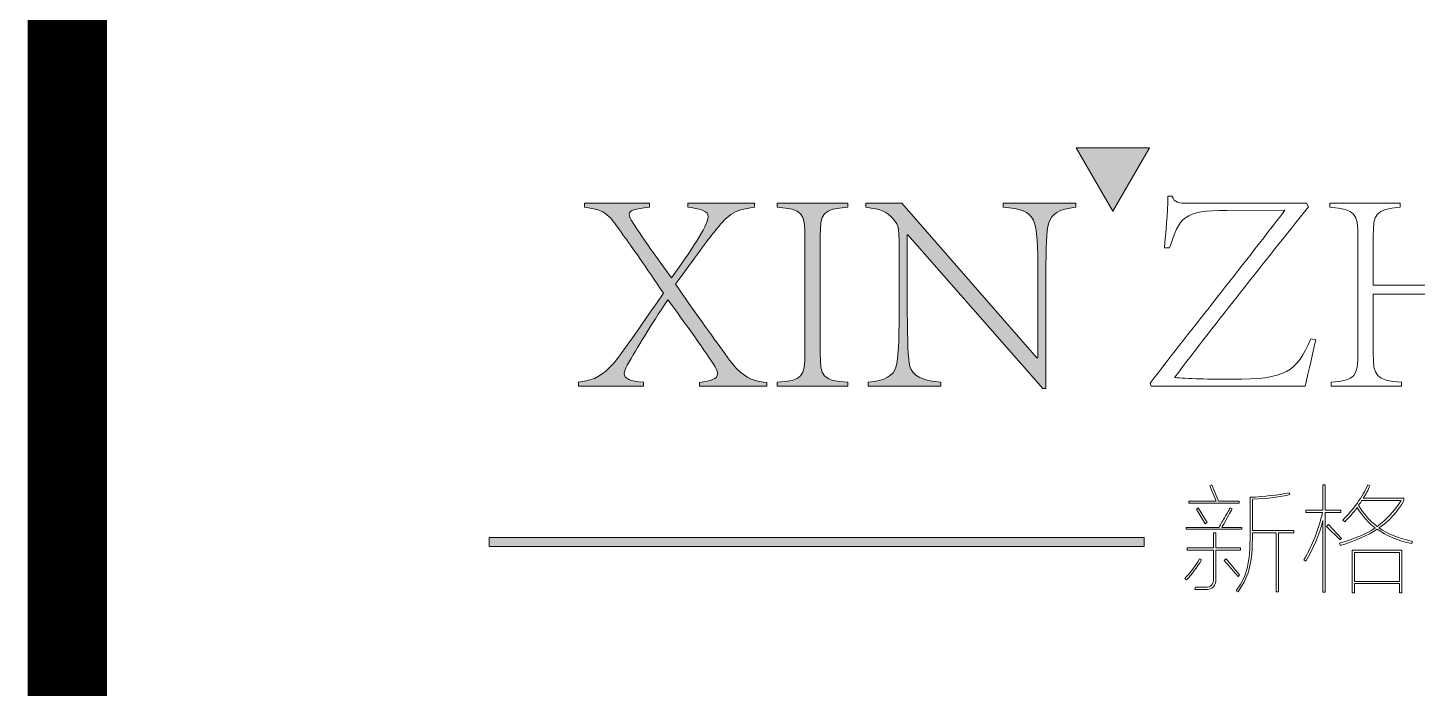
# Model space of a CAD drawing. Header units: inches. Extents: x -3272461 to -2504170, y 403793 to 1071042.
# Drawn here: x -2948588 to -2946067, y 690879 to 692077 of the extents above; entities that cross this region are included whole.
import ezdxf

# ---------------------------------------------------------------- set-up
doc = ezdxf.new("R2010")
doc.units = ezdxf.units.IN
doc.header["$LTSCALE"] = 1000
doc.header["$MEASUREMENT"] = 0
doc.layers.get('0').update_dxf_attribs({"lineweight": 18})
doc.layers.add('0-TK', color=4, linetype='Continuous', lineweight=18)
doc.layers.add('图层 1', color=7, linetype='Continuous', lineweight=18)

msp = doc.modelspace()

# ---------------------------------------------------------------- hatches: boundary and pattern name
for points in [[(-2946552.6, 691859.7), (-2946618.9, 691744.6), (-2946685.4, 691859.7)], [(-2947751, 691152.3), (-2946562.4, 691152.3), (-2946562.4, 691136.3), (-2947751, 691136.3)]]:
    msp.add_hatch(color=256).paths.add_polyline_path(points, flags=0)
h = msp.add_hatch(color=256)
edge = h.paths.add_edge_path(flags=0)
edge.add_spline(control_points=[(-2947063.2, 691426.7), (-2947063.2, 691426.7), (-2947063.2, 691434.1), (-2947063.2, 691434.1)], knot_values=[0, 0, 0, 0, 7.441406, 7.441406, 7.441406, 7.441406], weights=[1, 1, 1, 1], degree=3, periodic=0)
edge.add_spline(control_points=[(-2947063.2, 691434.1), (-2947031.9, 691436.2), (-2947017, 691446.9), (-2947012.7, 691461.7)], knot_values=[0, 0, 0, 0, 61.348864, 61.348864, 61.348864, 61.348864], weights=[1, 1, 1, 1], degree=3, periodic=0)
edge.add_spline(control_points=[(-2947012.7, 691461.7), (-2947008.5, 691477.7), (-2947006.9, 691506.9), (-2947006.9, 691560.5)], knot_values=[0, 0, 0, 0, 99.116821, 99.116821, 99.116821, 99.116821], weights=[1, 1, 1, 1], degree=3, periodic=0)
edge.add_spline(control_points=[(-2947006.9, 691560.5), (-2947006.9, 691560.5), (-2947006.9, 691675.7), (-2947006.9, 691675.7)], knot_values=[0, 0, 0, 0, 115.212606, 115.212606, 115.212606, 115.212606], weights=[1, 1, 1, 1], degree=3, periodic=0)
edge.add_spline(control_points=[(-2947006.9, 691675.7), (-2947006.9, 691722.9), (-2947009.6, 691720.3), (-2947019.1, 691732)], knot_values=[0, 0, 0, 0, 59.527943, 59.527943, 59.527943, 59.527943], weights=[1, 1, 1, 1], degree=3, periodic=0)
edge.add_spline(control_points=[(-2947019.1, 691732), (-2947028.1, 691742.6), (-2947039.3, 691748.4), (-2947067.4, 691751.6)], knot_values=[0, 0, 0, 0, 53.556612, 53.556612, 53.556612, 53.556612], weights=[1, 1, 1, 1], degree=3, periodic=0)
edge.add_spline(control_points=[(-2947067.4, 691751.6), (-2947067.4, 691751.6), (-2947067.4, 691759), (-2947067.4, 691759)], knot_values=[0, 0, 0, 0, 7.441406, 7.441406, 7.441406, 7.441406], weights=[1, 1, 1, 1], degree=3, periodic=0)
edge.add_spline(control_points=[(-2947067.4, 691759), (-2947067.4, 691759), (-2947002.1, 691759), (-2947002.1, 691759)], knot_values=[0, 0, 0, 0, 65.293172, 65.293172, 65.293172, 65.293172], weights=[1, 1, 1, 1], degree=3, periodic=0)
edge.add_spline(control_points=[(-2947002.1, 691759), (-2947002.1, 691759), (-2946756.9, 691478.7), (-2946756.9, 691478.7)], knot_values=[0, 0, 0, 0, 372.463837, 372.463837, 372.463837, 372.463837], weights=[1, 1, 1, 1], degree=3, periodic=0)
edge.add_spline(control_points=[(-2946756.9, 691478.7), (-2946756.9, 691478.7), (-2946755.3, 691478.7), (-2946755.3, 691478.7)], knot_values=[0, 0, 0, 0, 1.601969, 1.601969, 1.601969, 1.601969], weights=[1, 1, 1, 1], degree=3, periodic=0)
edge.add_spline(control_points=[(-2946755.3, 691478.7), (-2946755.3, 691478.7), (-2946755.3, 691630), (-2946755.3, 691630)], knot_values=[0, 0, 0, 0, 151.308594, 151.308594, 151.308594, 151.308594], weights=[1, 1, 1, 1], degree=3, periodic=0)
edge.add_spline(control_points=[(-2946755.3, 691630), (-2946755.3, 691733.5), (-2946755.8, 691747.4), (-2946817.9, 691751.6)], knot_values=[0, 0, 0, 0, 161.678425, 161.678425, 161.678425, 161.678425], weights=[1, 1, 1, 1], degree=3, periodic=0)
edge.add_spline(control_points=[(-2946817.9, 691751.6), (-2946817.9, 691751.6), (-2946817.9, 691759), (-2946817.9, 691759)], knot_values=[0, 0, 0, 0, 7.441406, 7.441406, 7.441406, 7.441406], weights=[1, 1, 1, 1], degree=3, periodic=0)
edge.add_spline(control_points=[(-2946817.9, 691759), (-2946817.9, 691759), (-2946686.3, 691759), (-2946686.3, 691759)], knot_values=[0, 0, 0, 0, 131.645711, 131.645711, 131.645711, 131.645711], weights=[1, 1, 1, 1], degree=3, periodic=0)
edge.add_spline(control_points=[(-2946686.3, 691759), (-2946686.3, 691759), (-2946686.3, 691751.6), (-2946686.3, 691751.6)], knot_values=[0, 0, 0, 0, 7.441406, 7.441406, 7.441406, 7.441406], weights=[1, 1, 1, 1], degree=3, periodic=0)
edge.add_spline(control_points=[(-2946686.3, 691751.6), (-2946717, 691748.9), (-2946730.3, 691738.9), (-2946735.1, 691723.5)], knot_values=[0, 0, 0, 0, 60.154633, 60.154633, 60.154633, 60.154633], weights=[1, 1, 1, 1], degree=3, periodic=0)
edge.add_spline(control_points=[(-2946735.1, 691723.5), (-2946739.9, 691707), (-2946740.4, 691679.9), (-2946740.4, 691630)], knot_values=[0, 0, 0, 0, 93.804687, 93.804687, 93.804687, 93.804687], weights=[1, 1, 1, 1], degree=3, periodic=0)
edge.add_spline(control_points=[(-2946740.4, 691630), (-2946740.4, 691630), (-2946740.4, 691423), (-2946740.4, 691423)], knot_values=[0, 0, 0, 0, 207.067464, 207.067464, 207.067464, 207.067464], weights=[1, 1, 1, 1], degree=3, periodic=0)
edge.add_spline(control_points=[(-2946740.4, 691423), (-2946740.4, 691423), (-2946746.3, 691423), (-2946746.3, 691423)], knot_values=[0, 0, 0, 0, 5.839437, 5.839437, 5.839437, 5.839437], weights=[1, 1, 1, 1], degree=3, periodic=0)
edge.add_spline(control_points=[(-2946746.3, 691423), (-2946746.3, 691423), (-2946991, 691701.7), (-2946991, 691701.7)], knot_values=[0, 0, 0, 0, 370.937923, 370.937923, 370.937923, 370.937923], weights=[1, 1, 1, 1], degree=3, periodic=0)
edge.add_spline(control_points=[(-2946991, 691701.7), (-2946991, 691701.7), (-2946992.1, 691701.7), (-2946992.1, 691701.7)], knot_values=[0, 0, 0, 0, 1.059367, 1.059367, 1.059367, 1.059367], weights=[1, 1, 1, 1], degree=3, periodic=0)
edge.add_spline(control_points=[(-2946992.1, 691701.7), (-2946992.1, 691701.7), (-2946992.1, 691560.5), (-2946992.1, 691560.5)], knot_values=[0, 0, 0, 0, 141.231689, 141.231689, 141.231689, 141.231689], weights=[1, 1, 1, 1], degree=3, periodic=0)
edge.add_spline(control_points=[(-2946992.1, 691560.5), (-2946991.5, 691506.9), (-2946991, 691477.7), (-2946987.3, 691462.8)], knot_values=[0, 0, 0, 0, 97.919192, 97.919192, 97.919192, 97.919192], weights=[1, 1, 1, 1], degree=3, periodic=0)
edge.add_spline(control_points=[(-2946987.3, 691462.8), (-2946982.5, 691446.3), (-2946966.6, 691436.8), (-2946931, 691434.1)], knot_values=[0, 0, 0, 0, 67.378468, 67.378468, 67.378468, 67.378468], weights=[1, 1, 1, 1], degree=3, periodic=0)
edge.add_spline(control_points=[(-2946931, 691434.1), (-2946931, 691434.1), (-2946931, 691426.7), (-2946931, 691426.7)], knot_values=[0, 0, 0, 0, 7.441406, 7.441406, 7.441406, 7.441406], weights=[1, 1, 1, 1], degree=3, periodic=0)
edge.add_spline(control_points=[(-2946931, 691426.7), (-2946931, 691426.7), (-2947063.2, 691426.7), (-2947063.2, 691426.7)], knot_values=[0, 0, 0, 0, 132.188314, 132.188314, 132.188314, 132.188314], weights=[1, 1, 1, 1], degree=3, periodic=0)
edge = h.paths.add_edge_path(flags=0)
edge.add_spline(control_points=[(-2947228.3, 691426.7), (-2947228.3, 691426.7), (-2947228.3, 691434.1), (-2947228.3, 691434.1)], knot_values=[0, 0, 0, 0, 7.441406, 7.441406, 7.441406, 7.441406], weights=[1, 1, 1, 1], degree=3, periodic=0)
edge.add_spline(control_points=[(-2947228.3, 691434.1), (-2947182.1, 691436.2), (-2947177.8, 691445.3), (-2947177.8, 691487.2)], knot_values=[0, 0, 0, 0, 88.239798, 88.239798, 88.239798, 88.239798], weights=[1, 1, 1, 1], degree=3, periodic=0)
edge.add_spline(control_points=[(-2947177.8, 691487.2), (-2947177.8, 691487.2), (-2947177.8, 691698.5), (-2947177.8, 691698.5)], knot_values=[0, 0, 0, 0, 211.279093, 211.279093, 211.279093, 211.279093], weights=[1, 1, 1, 1], degree=3, periodic=0)
edge.add_spline(control_points=[(-2947177.8, 691698.5), (-2947177.8, 691739.9), (-2947182.1, 691748.9), (-2947228.3, 691751.6)], knot_values=[0, 0, 0, 0, 87.923984, 87.923984, 87.923984, 87.923984], weights=[1, 1, 1, 1], degree=3, periodic=0)
edge.add_spline(control_points=[(-2947228.3, 691751.6), (-2947228.3, 691751.6), (-2947228.3, 691759), (-2947228.3, 691759)], knot_values=[0, 0, 0, 0, 7.441406, 7.441406, 7.441406, 7.441406], weights=[1, 1, 1, 1], degree=3, periodic=0)
edge.add_spline(control_points=[(-2947228.3, 691759), (-2947228.3, 691759), (-2947099.8, 691759), (-2947099.8, 691759)], knot_values=[0, 0, 0, 0, 128.467611, 128.467611, 128.467611, 128.467611], weights=[1, 1, 1, 1], degree=3, periodic=0)
edge.add_spline(control_points=[(-2947099.8, 691759), (-2947099.8, 691759), (-2947099.8, 691751.6), (-2947099.8, 691751.6)], knot_values=[0, 0, 0, 0, 7.441406, 7.441406, 7.441406, 7.441406], weights=[1, 1, 1, 1], degree=3, periodic=0)
edge.add_spline(control_points=[(-2947099.8, 691751.6), (-2947145.5, 691748.9), (-2947150.2, 691739.9), (-2947150.2, 691698.5)], knot_values=[0, 0, 0, 0, 87.776928, 87.776928, 87.776928, 87.776928], weights=[1, 1, 1, 1], degree=3, periodic=0)
edge.add_spline(control_points=[(-2947150.2, 691698.5), (-2947150.2, 691698.5), (-2947150.2, 691487.2), (-2947150.2, 691487.2)], knot_values=[0, 0, 0, 0, 211.279093, 211.279093, 211.279093, 211.279093], weights=[1, 1, 1, 1], degree=3, periodic=0)
edge.add_spline(control_points=[(-2947150.2, 691487.2), (-2947150.2, 691445.3), (-2947145.5, 691436.2), (-2947099.8, 691434.1)], knot_values=[0, 0, 0, 0, 88.092225, 88.092225, 88.092225, 88.092225], weights=[1, 1, 1, 1], degree=3, periodic=0)
edge.add_spline(control_points=[(-2947099.8, 691434.1), (-2947099.8, 691434.1), (-2947099.8, 691426.7), (-2947099.8, 691426.7)], knot_values=[0, 0, 0, 0, 7.441406, 7.441406, 7.441406, 7.441406], weights=[1, 1, 1, 1], degree=3, periodic=0)
edge.add_spline(control_points=[(-2947099.8, 691426.7), (-2947099.8, 691426.7), (-2947228.3, 691426.7), (-2947228.3, 691426.7)], knot_values=[0, 0, 0, 0, 128.467611, 128.467611, 128.467611, 128.467611], weights=[1, 1, 1, 1], degree=3, periodic=0)
edge = h.paths.add_edge_path(flags=0)
edge.add_spline(control_points=[(-2947578.1, 691751.6), (-2947578.1, 691751.6), (-2947578.1, 691759), (-2947578.1, 691759)], knot_values=[0, 0, 0, 0, 7.441406, 7.441406, 7.441406, 7.441406], weights=[1, 1, 1, 1], degree=3, periodic=0)
edge.add_spline(control_points=[(-2947578.1, 691759), (-2947578.1, 691759), (-2947460.2, 691759), (-2947460.2, 691759)], knot_values=[0, 0, 0, 0, 117.873942, 117.873942, 117.873942, 117.873942], weights=[1, 1, 1, 1], degree=3, periodic=0)
edge.add_spline(control_points=[(-2947460.2, 691759), (-2947460.2, 691759), (-2947460.2, 691751.6), (-2947460.2, 691751.6)], knot_values=[0, 0, 0, 0, 7.441406, 7.441406, 7.441406, 7.441406], weights=[1, 1, 1, 1], degree=3, periodic=0)
edge.add_spline(control_points=[(-2947460.2, 691751.6), (-2947486.8, 691748.9), (-2947496.8, 691746.3), (-2947496.8, 691738.9), (-2947496.8, 691735.1), (-2947494.2, 691729.8), (-2947489.4, 691722.9)], knot_values=[0, 0, 0, 0, 29.533034, 29.533034, 29.533034, 59.066067, 59.066067, 59.066067, 59.066067], weights=[1, 1, 1, 1, 1, 1, 1], degree=3, periodic=0)
edge.add_spline(control_points=[(-2947489.4, 691722.9), (-2947470.8, 691692.7), (-2947445.9, 691659.2), (-2947419.9, 691623.7)], knot_values=[0, 0, 0, 0, 121.232205, 121.232205, 121.232205, 121.232205], weights=[1, 1, 1, 1], degree=3, periodic=0)
edge.add_spline(control_points=[(-2947419.9, 691623.7), (-2947388.5, 691667.7), (-2947353.5, 691718.1), (-2947353.5, 691734.1), (-2947353.5, 691744.2), (-2947364.1, 691748.4), (-2947390.1, 691751.6)], knot_values=[0, 0, 0, 0, 86.780348, 86.780348, 86.780348, 173.560696, 173.560696, 173.560696, 173.560696], weights=[1, 1, 1, 1, 1, 1, 1], degree=3, periodic=0)
edge.add_spline(control_points=[(-2947390.1, 691751.6), (-2947390.1, 691751.6), (-2947390.1, 691759), (-2947390.1, 691759)], knot_values=[0, 0, 0, 0, 7.441406, 7.441406, 7.441406, 7.441406], weights=[1, 1, 1, 1], degree=3, periodic=0)
edge.add_spline(control_points=[(-2947390.1, 691759), (-2947390.1, 691759), (-2947269.1, 691759), (-2947269.1, 691759)], knot_values=[0, 0, 0, 0, 121.026204, 121.026204, 121.026204, 121.026204], weights=[1, 1, 1, 1], degree=3, periodic=0)
edge.add_spline(control_points=[(-2947269.1, 691759), (-2947269.1, 691759), (-2947269.1, 691751.6), (-2947269.1, 691751.6)], knot_values=[0, 0, 0, 0, 7.441406, 7.441406, 7.441406, 7.441406], weights=[1, 1, 1, 1], degree=3, periodic=0)
edge.add_spline(control_points=[(-2947269.1, 691751.6), (-2947310, 691746.8), (-2947318.4, 691736.2), (-2947342.9, 691706.5)], knot_values=[0, 0, 0, 0, 89.969743, 89.969743, 89.969743, 89.969743], weights=[1, 1, 1, 1], degree=3, periodic=0)
edge.add_spline(control_points=[(-2947342.9, 691706.5), (-2947350.3, 691696.9), (-2947367.8, 691674.1), (-2947413, 691612)], knot_values=[0, 0, 0, 0, 117.621334, 117.621334, 117.621334, 117.621334], weights=[1, 1, 1, 1], degree=3, periodic=0)
edge.add_spline(control_points=[(-2947413, 691612), (-2947380.6, 691565.8), (-2947346.1, 691517.5), (-2947323.2, 691486.2)], knot_values=[0, 0, 0, 0, 154.55378, 154.55378, 154.55378, 154.55378], weights=[1, 1, 1, 1], degree=3, periodic=0)
edge.add_spline(control_points=[(-2947323.2, 691486.2), (-2947299.3, 691452.2), (-2947284.5, 691437.3), (-2947246.8, 691433.6)], knot_values=[0, 0, 0, 0, 96.776453, 96.776453, 96.776453, 96.776453], weights=[1, 1, 1, 1], degree=3, periodic=0)
edge.add_spline(control_points=[(-2947246.8, 691433.6), (-2947246.8, 691433.6), (-2947246.8, 691426.7), (-2947246.8, 691426.7)], knot_values=[0, 0, 0, 0, 6.924642, 6.924642, 6.924642, 6.924642], weights=[1, 1, 1, 1], degree=3, periodic=0)
edge.add_spline(control_points=[(-2947246.8, 691426.7), (-2947246.8, 691426.7), (-2947369.4, 691426.7), (-2947369.4, 691426.7)], knot_values=[0, 0, 0, 0, 122.628174, 122.628174, 122.628174, 122.628174], weights=[1, 1, 1, 1], degree=3, periodic=0)
edge.add_spline(control_points=[(-2947369.4, 691426.7), (-2947369.4, 691426.7), (-2947369.4, 691433.6), (-2947369.4, 691433.6)], knot_values=[0, 0, 0, 0, 6.924642, 6.924642, 6.924642, 6.924642], weights=[1, 1, 1, 1], degree=3, periodic=0)
edge.add_spline(control_points=[(-2947369.4, 691433.6), (-2947348.2, 691436.2), (-2947336.5, 691440), (-2947336.5, 691449.5), (-2947336.5, 691453.2), (-2947338.1, 691457), (-2947340.7, 691462.3)], knot_values=[0, 0, 0, 0, 26.534513, 26.534513, 26.534513, 53.069027, 53.069027, 53.069027, 53.069027], weights=[1, 1, 1, 1, 1, 1, 1], degree=3, periodic=0)
edge.add_spline(control_points=[(-2947340.7, 691462.3), (-2947355.6, 691485.6), (-2947396, 691542.4), (-2947426.8, 691583.8)], knot_values=[0, 0, 0, 0, 148.941001, 148.941001, 148.941001, 148.941001], weights=[1, 1, 1, 1], degree=3, periodic=0)
edge.add_spline(control_points=[(-2947426.8, 691583.8), (-2947459.1, 691535.5), (-2947481.4, 691497.3), (-2947500.5, 691464.9)], knot_values=[0, 0, 0, 0, 139.967761, 139.967761, 139.967761, 139.967761], weights=[1, 1, 1, 1], degree=3, periodic=0)
edge.add_spline(control_points=[(-2947500.5, 691464.9), (-2947503.7, 691458.6), (-2947505.8, 691453.8), (-2947505.8, 691450), (-2947505.8, 691440.5), (-2947495.8, 691436.2), (-2947470.8, 691434.1)], knot_values=[0, 0, 0, 0, 28.89822, 28.89822, 28.89822, 57.796439, 57.796439, 57.796439, 57.796439], weights=[1, 1, 1, 1, 1, 1, 1], degree=3, periodic=0)
edge.add_spline(control_points=[(-2947470.8, 691434.1), (-2947470.8, 691434.1), (-2947470.8, 691426.7), (-2947470.8, 691426.7)], knot_values=[0, 0, 0, 0, 7.441406, 7.441406, 7.441406, 7.441406], weights=[1, 1, 1, 1], degree=3, periodic=0)
edge.add_spline(control_points=[(-2947470.8, 691426.7), (-2947470.8, 691426.7), (-2947588.7, 691426.7), (-2947588.7, 691426.7)], knot_values=[0, 0, 0, 0, 117.873942, 117.873942, 117.873942, 117.873942], weights=[1, 1, 1, 1], degree=3, periodic=0)
edge.add_spline(control_points=[(-2947588.7, 691426.7), (-2947588.7, 691426.7), (-2947588.7, 691434.1), (-2947588.7, 691434.1)], knot_values=[0, 0, 0, 0, 7.441406, 7.441406, 7.441406, 7.441406], weights=[1, 1, 1, 1], degree=3, periodic=0)
edge.add_spline(control_points=[(-2947588.7, 691434.1), (-2947557.3, 691437.8), (-2947543.5, 691448.5), (-2947527.6, 691466)], knot_values=[0, 0, 0, 0, 70.794263, 70.794263, 70.794263, 70.794263], weights=[1, 1, 1, 1], degree=3, periodic=0)
edge.add_spline(control_points=[(-2947527.6, 691466), (-2947522.3, 691470.2), (-2947498.9, 691502.1), (-2947434.7, 691596)], knot_values=[0, 0, 0, 0, 159.934181, 159.934181, 159.934181, 159.934181], weights=[1, 1, 1, 1], degree=3, periodic=0)
edge.add_spline(control_points=[(-2947434.7, 691596), (-2947465, 691640.6), (-2947494.2, 691683.6), (-2947506.9, 691699.6)], knot_values=[0, 0, 0, 0, 126.234775, 126.234775, 126.234775, 126.234775], weights=[1, 1, 1, 1], degree=3, periodic=0)
edge.add_spline(control_points=[(-2947506.9, 691699.6), (-2947533.5, 691737.8), (-2947537.2, 691746.8), (-2947578.1, 691751.6)], knot_values=[0, 0, 0, 0, 92.849059, 92.849059, 92.849059, 92.849059], weights=[1, 1, 1, 1], degree=3, periodic=0)

# ---------------------------------------------------------------- linework, layer by layer
for p, q in [((-2946618.9, 691744.6), (-2946685.4, 691859.7)), ((-2946685.4, 691859.7), (-2946552.6, 691859.7)), ((-2946552.6, 691859.7), (-2946618.9, 691744.6)), ((-2947578.1, 691759), (-2947578.1, 691751.6)), ((-2947460.2, 691759), (-2947460.2, 691751.6)), ((-2947390.1, 691759), (-2947390.1, 691751.6)), ((-2947269.1, 691759), (-2947269.1, 691751.6)), ((-2947228.3, 691759), (-2947228.3, 691751.6)), ((-2947099.8, 691759), (-2947099.8, 691751.6)), ((-2947067.4, 691759), (-2947067.4, 691751.6)), ((-2946817.9, 691759), (-2946817.9, 691751.6)), ((-2946686.3, 691759), (-2946686.3, 691751.6)), ((-2946225, 691759), (-2946225, 691751.6)), ((-2946097.6, 691759), (-2946097.6, 691751.6)), ((-2946992.1, 691701.7), (-2946992.1, 691560.5)), ((-2947177.8, 691698.5), (-2947177.8, 691487.2)), ((-2947150.2, 691698.5), (-2947150.2, 691487.2)), ((-2947006.9, 691675.7), (-2947006.9, 691560.5)), ((-2946174.1, 691698.5), (-2946174.1, 691487.2)), ((-2946146.5, 691698.5), (-2946146.5, 691610.4)), ((-2946755.3, 691630), (-2946755.3, 691478.7)), ((-2946740.4, 691630), (-2946740.4, 691423)), ((-2946146.5, 691593.9), (-2946146.5, 691487.2)), ((-2947588.7, 691434.1), (-2947588.7, 691426.7)), ((-2947470.8, 691434.1), (-2947470.8, 691426.7)), ((-2947369.4, 691433.6), (-2947369.4, 691426.7)), ((-2947246.8, 691433.6), (-2947246.8, 691426.7)), ((-2947228.3, 691434.1), (-2947228.3, 691426.7)), ((-2947099.8, 691434.1), (-2947099.8, 691426.7)), ((-2947063.2, 691434.1), (-2947063.2, 691426.7)), ((-2946931, 691434.1), (-2946931, 691426.7)), ((-2946222.9, 691434.1), (-2946222.9, 691426.7)), ((-2946095, 691434.1), (-2946095, 691426.7))]:
    msp.add_line(p, q)
at = {"lineweight": 9}
for p, q in [((-2946443, 691246.4), (-2946439.6, 691248)), ((-2946431.2, 691218.6), (-2946443, 691246.4)), ((-2946439.6, 691248), (-2946427, 691218.6)), ((-2946237.8, 691248), (-2946237.8, 691201.8)), ((-2946233.5, 691248), (-2946233.5, 691201.8)), ((-2946369.8, 691225.3), (-2946369.8, 691160.6)), ((-2946365.6, 691222), (-2946365.6, 691164.8)), ((-2946090.6, 691223.6), (-2946090.6, 691219.5)), ((-2946480.8, 691214.4), (-2946480.8, 691218.6)), ((-2946480.8, 691218.6), (-2946431.2, 691218.6)), ((-2946390, 691214.4), (-2946480.8, 691214.4)), ((-2946467.4, 691203.5), (-2946464, 691206)), ((-2946451.4, 691177.4), (-2946467.4, 691203.5)), ((-2946464, 691206), (-2946448.1, 691179.9)), ((-2946427, 691218.6), (-2946390, 691218.6)), ((-2946390, 691218.6), (-2946390, 691214.4)), ((-2946268.9, 691201.8), (-2946268.9, 691197.6)), ((-2946233.5, 691197.6), (-2946233.5, 691052.9)), ((-2946205, 691201.8), (-2946205, 691197.6)), ((-2946485.9, 691170.7), (-2946485.9, 691167.3)), ((-2946448.1, 691179.9), (-2946451.4, 691177.4)), ((-2946385, 691170.7), (-2946385, 691167.3)), ((-2946237.8, 691183.3), (-2946237.8, 691052.9)), ((-2946231, 691172.4), (-2946227.7, 691175.7)), ((-2946206.6, 691147.9), (-2946231, 691172.4)), ((-2946227.7, 691175.7), (-2946204.1, 691150.5)), ((-2946436.3, 691160.6), (-2946436.3, 691133.7)), ((-2946432.1, 691160.6), (-2946432.1, 691133.7)), ((-2946322.7, 691160.6), (-2946322.7, 691053.7)), ((-2946318.5, 691160.6), (-2946318.5, 691053.7)), ((-2946290.8, 691164.8), (-2946290.8, 691160.6)), ((-2946204.1, 691150.5), (-2946206.6, 691147.9)), ((-2946484.2, 691133.7), (-2946484.2, 691129.4)), ((-2946436.3, 691129.4), (-2946436.3, 691079)), ((-2946432.1, 691129.4), (-2946432.1, 691079)), ((-2946387.5, 691133.7), (-2946387.5, 691129.4)), ((-2946184.8, 691129.4), (-2946094.8, 691129.4)), ((-2946184.8, 691052.1), (-2946184.8, 691129.4)), ((-2946180.6, 691125.3), (-2946180.6, 691072.3)), ((-2946099, 691125.3), (-2946180.6, 691125.3)), ((-2946099, 691072.3), (-2946099, 691125.3)), ((-2946094.8, 691129.4), (-2946094.8, 691052.1)), ((-2946416.9, 691110.9), (-2946413.6, 691113.5)), ((-2946391.7, 691081.5), (-2946416.9, 691110.9)), ((-2946413.6, 691113.5), (-2946389.2, 691084.9)), ((-2946389.2, 691084.9), (-2946391.7, 691081.5)), ((-2946180.6, 691072.3), (-2946099, 691072.3)), ((-2946099, 691068.9), (-2946180.6, 691068.9)), ((-2946180.6, 691068.9), (-2946180.6, 691052.1)), ((-2946099, 691052.1), (-2946099, 691068.9)), ((-2946180.6, 691052.1), (-2946184.8, 691052.1)), ((-2946094.8, 691052.1), (-2946099, 691052.1))]:
    msp.add_line(p, q, dxfattribs=at)
at = {"lineweight": 0}
for p, q in [((-2947751, 691152.3), (-2946562.4, 691152.3)), ((-2946562.4, 691152.3), (-2946562.4, 691136.3)), ((-2946562.4, 691136.3), (-2947751, 691136.3))]:
    msp.add_line(p, q, dxfattribs=at)
for points in [[(-2947578.1, 691759), (-2947578.1, 691759), (-2947460.2, 691759), (-2947460.2, 691759)], [(-2947506.9, 691699.6), (-2947533.5, 691737.8), (-2947537.2, 691746.8), (-2947578.1, 691751.6)], [(-2947390.1, 691759), (-2947390.1, 691759), (-2947269.1, 691759), (-2947269.1, 691759)], [(-2947269.1, 691751.6), (-2947310, 691746.8), (-2947318.4, 691736.2), (-2947342.9, 691706.5)], [(-2947228.3, 691759), (-2947228.3, 691759), (-2947099.8, 691759), (-2947099.8, 691759)], [(-2947177.8, 691698.5), (-2947177.8, 691739.9), (-2947182.1, 691748.9), (-2947228.3, 691751.6)], [(-2947099.8, 691751.6), (-2947145.5, 691748.9), (-2947150.2, 691739.9), (-2947150.2, 691698.5)], [(-2947067.4, 691759), (-2947067.4, 691759), (-2947002.1, 691759), (-2947002.1, 691759)], [(-2947019.1, 691732), (-2947028.1, 691742.6), (-2947039.3, 691748.4), (-2947067.4, 691751.6)], [(-2947002.1, 691759), (-2947002.1, 691759), (-2946756.9, 691478.7), (-2946756.9, 691478.7)], [(-2946817.9, 691759), (-2946817.9, 691759), (-2946686.3, 691759), (-2946686.3, 691759)], [(-2946755.3, 691630), (-2946755.3, 691733.5), (-2946755.8, 691747.4), (-2946817.9, 691751.6)], [(-2946686.3, 691751.6), (-2946717, 691748.9), (-2946730.3, 691738.9), (-2946735.1, 691723.5)], [(-2946525.5, 691677.8), (-2946522.8, 691704.9), (-2946519.7, 691740.5), (-2946519.1, 691771.8)], [(-2946519.1, 691771.8), (-2946519.1, 691771.8), (-2946511.7, 691771.8), (-2946511.7, 691771.8)], [(-2946511.7, 691771.8), (-2946509, 691765.9), (-2946506.4, 691762.7), (-2946501.6, 691760.6)], [(-2946263.8, 691752.7), (-2946345, 691650.7), (-2946427.3, 691548.3), (-2946506.9, 691442.6)], [(-2946501.6, 691760.6), (-2946497.4, 691759), (-2946491.5, 691759), (-2946483.6, 691759)], [(-2946483.6, 691759), (-2946483.6, 691759), (-2946267.5, 691759), (-2946267.5, 691759)], [(-2946267.5, 691759), (-2946267.5, 691759), (-2946263.8, 691752.7), (-2946263.8, 691752.7)], [(-2946225, 691759), (-2946225, 691759), (-2946097.6, 691759), (-2946097.6, 691759)], [(-2946174.1, 691698.5), (-2946174.1, 691739.9), (-2946178.3, 691747.9), (-2946225, 691751.6)], [(-2946097.6, 691751.6), (-2946141.7, 691747.9), (-2946146.5, 691739.9), (-2946146.5, 691698.5)], [(-2947006.9, 691675.7), (-2947006.9, 691722.9), (-2947009.6, 691720.3), (-2947019.1, 691732)], [(-2946551.5, 691432.5), (-2946471.3, 691536.6), (-2946388.5, 691639.1), (-2946306.7, 691746.3)], [(-2946411.3, 691745.8), (-2946491, 691746.3), (-2946498.4, 691733), (-2946515.9, 691677.8)], [(-2946306.7, 691746.3), (-2946306.7, 691746.3), (-2946411.3, 691745.8), (-2946411.3, 691745.8)], [(-2947434.7, 691596), (-2947465, 691640.6), (-2947494.2, 691683.6), (-2947506.9, 691699.6)], [(-2947489.4, 691722.9), (-2947470.8, 691692.7), (-2947445.9, 691659.2), (-2947419.9, 691623.7)], [(-2947342.9, 691706.5), (-2947350.3, 691696.9), (-2947367.8, 691674.1), (-2947413, 691612)], [(-2946746.3, 691423), (-2946746.3, 691423), (-2946991, 691701.7), (-2946991, 691701.7)], [(-2946991, 691701.7), (-2946991, 691701.7), (-2946992.1, 691701.7), (-2946992.1, 691701.7)], [(-2946735.1, 691723.5), (-2946739.9, 691707), (-2946740.4, 691679.9), (-2946740.4, 691630)], [(-2946515.9, 691677.8), (-2946515.9, 691677.8), (-2946525.5, 691677.8), (-2946525.5, 691677.8)], [(-2947413, 691612), (-2947380.6, 691565.8), (-2947346.1, 691517.5), (-2947323.2, 691486.2)], [(-2946146.5, 691610.4), (-2946146.5, 691610.4), (-2945922.5, 691610.4), (-2945922.5, 691610.4)], [(-2947527.6, 691466), (-2947522.3, 691470.2), (-2947498.9, 691502.1), (-2947434.7, 691596)], [(-2947426.8, 691583.8), (-2947459.1, 691535.5), (-2947481.4, 691497.3), (-2947500.5, 691464.9)], [(-2947340.7, 691462.3), (-2947355.6, 691485.6), (-2947396, 691542.4), (-2947426.8, 691583.8)], [(-2945922.5, 691593.9), (-2945922.5, 691593.9), (-2946146.5, 691593.9), (-2946146.5, 691593.9)], [(-2947012.7, 691461.7), (-2947008.5, 691477.7), (-2947006.9, 691506.9), (-2947006.9, 691560.5)], [(-2946992.1, 691560.5), (-2946991.5, 691506.9), (-2946991, 691477.7), (-2946987.3, 691462.8)], [(-2946250.5, 691511.1), (-2946254.2, 691497.3), (-2946263.8, 691452.2), (-2946270.1, 691426.7)], [(-2946259.5, 691512.7), (-2946259.5, 691512.7), (-2946250.5, 691511.1), (-2946250.5, 691511.1)], [(-2947323.2, 691486.2), (-2947299.3, 691452.2), (-2947284.5, 691437.3), (-2947246.8, 691433.6)], [(-2947228.3, 691434.1), (-2947182.1, 691436.2), (-2947177.8, 691445.3), (-2947177.8, 691487.2)], [(-2947150.2, 691487.2), (-2947150.2, 691445.3), (-2947145.5, 691436.2), (-2947099.8, 691434.1)], [(-2946756.9, 691478.7), (-2946756.9, 691478.7), (-2946755.3, 691478.7), (-2946755.3, 691478.7)], [(-2946222.9, 691434.1), (-2946178.3, 691437.3), (-2946174.1, 691445.3), (-2946174.1, 691487.2)], [(-2946146.5, 691487.2), (-2946146.5, 691445.3), (-2946141.7, 691437.3), (-2946095, 691434.1)], [(-2947588.7, 691434.1), (-2947557.3, 691437.8), (-2947543.5, 691448.5), (-2947527.6, 691466)], [(-2947063.2, 691434.1), (-2947031.9, 691436.2), (-2947017, 691446.9), (-2947012.7, 691461.7)], [(-2946987.3, 691462.8), (-2946982.5, 691446.3), (-2946966.6, 691436.8), (-2946931, 691434.1)], [(-2947470.8, 691426.7), (-2947470.8, 691426.7), (-2947588.7, 691426.7), (-2947588.7, 691426.7)], [(-2947246.8, 691426.7), (-2947246.8, 691426.7), (-2947369.4, 691426.7), (-2947369.4, 691426.7)], [(-2947099.8, 691426.7), (-2947099.8, 691426.7), (-2947228.3, 691426.7), (-2947228.3, 691426.7)], [(-2946931, 691426.7), (-2946931, 691426.7), (-2947063.2, 691426.7), (-2947063.2, 691426.7)], [(-2946740.4, 691423), (-2946740.4, 691423), (-2946746.3, 691423), (-2946746.3, 691423)], [(-2946549.4, 691426.7), (-2946549.4, 691426.7), (-2946551.5, 691432.5), (-2946551.5, 691432.5)], [(-2946270.1, 691426.7), (-2946270.1, 691426.7), (-2946549.4, 691426.7), (-2946549.4, 691426.7)], [(-2946095, 691426.7), (-2946095, 691426.7), (-2946222.9, 691426.7), (-2946222.9, 691426.7)]]:
    msp.add_open_spline(points, degree=3)
for points, knots in [([(-2947460.2, 691751.6), (-2947486.8, 691748.9), (-2947496.8, 691746.3), (-2947496.8, 691738.9), (-2947496.8, 691735.1), (-2947494.2, 691729.8), (-2947489.4, 691722.9)], [0, 0, 0, 0, 29.024318, 29.024318, 29.024318, 58.048635, 58.048635, 58.048635, 58.048635]), ([(-2947419.9, 691623.7), (-2947388.5, 691667.7), (-2947353.5, 691718.1), (-2947353.5, 691734.1), (-2947353.5, 691744.2), (-2947364.1, 691748.4), (-2947390.1, 691751.6)], [0, 0, 0, 0, 86.071584, 86.071584, 86.071584, 172.143168, 172.143168, 172.143168, 172.143168]), ([(-2946506.9, 691442.6), (-2946487.8, 691440.5), (-2946440, 691439.4), (-2946402.3, 691439.4), (-2946304.1, 691439.4), (-2946286, 691452.7), (-2946259.5, 691512.7)], [0, 0, 0, 0, 138.981154, 138.981154, 138.981154, 277.962308, 277.962308, 277.962308, 277.962308]), ([(-2947500.5, 691464.9), (-2947503.7, 691458.6), (-2947505.8, 691453.8), (-2947505.8, 691450), (-2947505.8, 691440.5), (-2947495.8, 691436.2), (-2947470.8, 691434.1)], [0, 0, 0, 0, 28.371686, 28.371686, 28.371686, 56.743372, 56.743372, 56.743372, 56.743372]), ([(-2947369.4, 691433.6), (-2947348.2, 691436.2), (-2947336.5, 691440), (-2947336.5, 691449.5), (-2947336.5, 691453.2), (-2947338.1, 691457), (-2947340.7, 691462.3)], [0, 0, 0, 0, 26.031663, 26.031663, 26.031663, 52.063326, 52.063326, 52.063326, 52.063326])]:
    msp.add_open_spline(points, degree=3, knots=knots)
at = {"lineweight": 9}
for points in [[(-2946237.8, 691248), (-2946237.8, 691248), (-2946233.5, 691248), (-2946233.5, 691248)], [(-2946201.6, 691184.1), (-2946181.4, 691204.3), (-2946166.3, 691225.6), (-2946156.2, 691248)], [(-2946152.8, 691246.4), (-2946155.6, 691238.5), (-2946159.5, 691230.9), (-2946164.6, 691223.6)], [(-2946156.2, 691248), (-2946156.2, 691248), (-2946152.8, 691246.4), (-2946152.8, 691246.4)], [(-2946369.8, 691225.3), (-2946344, 691226.5), (-2946320.2, 691229.3), (-2946298.3, 691233.7)], [(-2946297.5, 691230.4), (-2946314.9, 691225.9), (-2946337.6, 691223.1), (-2946365.6, 691222)], [(-2946298.3, 691233.7), (-2946298.3, 691233.7), (-2946297.5, 691230.4), (-2946297.5, 691230.4)], [(-2946164.6, 691223.6), (-2946164.6, 691223.6), (-2946090.6, 691223.6), (-2946090.6, 691223.6)], [(-2946402.6, 691204.3), (-2946405.4, 691198.7), (-2946411.3, 691188), (-2946420.3, 691172.4)], [(-2946416.1, 691188.3), (-2946411.1, 691197.3), (-2946407.7, 691203.2), (-2946406, 691206)], [(-2946406, 691206), (-2946406, 691206), (-2946402.6, 691204.3), (-2946402.6, 691204.3)], [(-2946272.3, 691111.8), (-2946256.6, 691138.7), (-2946245.3, 691167.3), (-2946238.6, 691197.6)], [(-2946268.9, 691201.8), (-2946268.9, 691201.8), (-2946237.8, 691201.8), (-2946237.8, 691201.8)], [(-2946238.6, 691197.6), (-2946238.6, 691197.6), (-2946268.9, 691197.6), (-2946268.9, 691197.6)], [(-2946233.5, 691201.8), (-2946233.5, 691201.8), (-2946205, 691201.8), (-2946205, 691201.8)], [(-2946205, 691197.6), (-2946205, 691197.6), (-2946233.5, 691197.6), (-2946233.5, 691197.6)], [(-2946175.5, 691206.8), (-2946182.8, 691197.3), (-2946190.4, 691188.6), (-2946198.2, 691180.8)], [(-2946142.7, 691169.8), (-2946154.5, 691178.2), (-2946165.4, 691190.6), (-2946175.5, 691206.8)], [(-2946169.6, 691215.2), (-2946171.3, 691213.6), (-2946172.4, 691212.2), (-2946173, 691211)], [(-2946173, 691211), (-2946164, 691195.3), (-2946152.8, 691182.5), (-2946139.3, 691172.4)], [(-2946167.1, 691219.5), (-2946167.7, 691218.9), (-2946168.5, 691217.5), (-2946169.6, 691215.2)], [(-2946095.6, 691219.5), (-2946095.6, 691219.5), (-2946167.1, 691219.5), (-2946167.1, 691219.5)], [(-2946139.3, 691172.4), (-2946123.1, 691184.1), (-2946108.5, 691199.8), (-2946095.6, 691219.5)], [(-2946090.6, 691219.5), (-2946102.9, 691198.1), (-2946118, 691181.6), (-2946136, 691169.8)], [(-2946485.9, 691170.7), (-2946485.9, 691170.7), (-2946426.2, 691170.7), (-2946426.2, 691170.7)], [(-2946426.2, 691170.7), (-2946424.5, 691174), (-2946421.1, 691179.9), (-2946416.1, 691188.3)], [(-2946421.1, 691170.7), (-2946421.1, 691170.7), (-2946385, 691170.7), (-2946385, 691170.7)], [(-2946420.3, 691172.4), (-2946420.8, 691171.8), (-2946421.1, 691171.2), (-2946421.1, 691170.7)], [(-2946237.8, 691183.3), (-2946244.5, 691156.9), (-2946254.9, 691132.3), (-2946268.9, 691109.3)], [(-2946207.5, 691142.1), (-2946180, 691149.9), (-2946158.4, 691159.2), (-2946142.7, 691169.8)], [(-2946198.2, 691180.8), (-2946198.2, 691180.8), (-2946201.6, 691184.1), (-2946201.6, 691184.1)], [(-2946136, 691169.8), (-2946119.7, 691158.6), (-2946099.5, 691150.5), (-2946075.4, 691145.4)], [(-2946385, 691167.3), (-2946385, 691167.3), (-2946485.9, 691167.3), (-2946485.9, 691167.3)], [(-2946436.3, 691160.6), (-2946436.3, 691160.6), (-2946432.1, 691160.6), (-2946432.1, 691160.6)], [(-2946374.9, 691098.3), (-2946371.5, 691111.2), (-2946369.8, 691132), (-2946369.8, 691160.6)], [(-2946365.6, 691160.6), (-2946365.6, 691132.5), (-2946367.3, 691111.8), (-2946370.7, 691098.3)], [(-2946365.6, 691164.8), (-2946365.6, 691164.8), (-2946290.8, 691164.8), (-2946290.8, 691164.8)], [(-2946322.7, 691160.6), (-2946322.7, 691160.6), (-2946365.6, 691160.6), (-2946365.6, 691160.6)], [(-2946290.8, 691160.6), (-2946290.8, 691160.6), (-2946318.5, 691160.6), (-2946318.5, 691160.6)], [(-2946139.3, 691167.3), (-2946156.7, 691156.1), (-2946178.9, 691146.3), (-2946205.8, 691137.9)], [(-2946076.3, 691141.2), (-2946101.5, 691146.8), (-2946122.5, 691155.5), (-2946139.3, 691167.3)], [(-2946075.4, 691145.4), (-2946075.4, 691145.4), (-2946076.3, 691141.2), (-2946076.3, 691141.2)], [(-2946484.2, 691133.7), (-2946484.2, 691133.7), (-2946436.3, 691133.7), (-2946436.3, 691133.7)], [(-2946436.3, 691129.4), (-2946436.3, 691129.4), (-2946484.2, 691129.4), (-2946484.2, 691129.4)], [(-2946432.1, 691133.7), (-2946432.1, 691133.7), (-2946387.5, 691133.7), (-2946387.5, 691133.7)], [(-2946387.5, 691129.4), (-2946387.5, 691129.4), (-2946432.1, 691129.4), (-2946432.1, 691129.4)], [(-2946205.8, 691137.9), (-2946205.8, 691137.9), (-2946207.5, 691142.1), (-2946207.5, 691142.1)], [(-2946488.4, 691078.1), (-2946479.5, 691087.1), (-2946470.5, 691098.9), (-2946461.5, 691113.5)], [(-2946458.2, 691111.8), (-2946466.6, 691097.8), (-2946475.5, 691085.7), (-2946485.1, 691075.6)], [(-2946461.5, 691113.5), (-2946461.5, 691113.5), (-2946458.2, 691111.8), (-2946458.2, 691111.8)], [(-2946395.1, 691055.4), (-2946384.4, 691070.6), (-2946377.7, 691084.9), (-2946374.9, 691098.3)], [(-2946370.7, 691098.3), (-2946373.5, 691084.9), (-2946380.5, 691070), (-2946391.7, 691053.7)], [(-2946268.9, 691109.3), (-2946268.9, 691109.3), (-2946272.3, 691111.8), (-2946272.3, 691111.8)], [(-2946485.1, 691075.6), (-2946485.1, 691075.6), (-2946488.4, 691078.1), (-2946488.4, 691078.1)], [(-2946432.1, 691079), (-2946431.5, 691064.4), (-2946438, 691057.4), (-2946451.4, 691058)], [(-2946451.4, 691062.2), (-2946440.8, 691061.6), (-2946435.7, 691067.2), (-2946436.3, 691079)], [(-2946469.9, 691058), (-2946469.9, 691058), (-2946469.1, 691062.2), (-2946469.1, 691062.2)], [(-2946451.4, 691058), (-2946457.6, 691058), (-2946463.8, 691058), (-2946469.9, 691058)], [(-2946469.1, 691062.2), (-2946462.9, 691062.2), (-2946457, 691062.2), (-2946451.4, 691062.2)], [(-2946391.7, 691053.7), (-2946391.7, 691053.7), (-2946395.1, 691055.4), (-2946395.1, 691055.4)], [(-2946318.5, 691053.7), (-2946318.5, 691053.7), (-2946322.7, 691053.7), (-2946322.7, 691053.7)], [(-2946233.5, 691052.9), (-2946233.5, 691052.9), (-2946237.8, 691052.9), (-2946237.8, 691052.9)]]:
    msp.add_open_spline(points, degree=3, dxfattribs=at)
at = {"layer": '0-TK'}
msp.add_lwpolyline([(-2948516.4, 639630.6, 144, 144, 0), (-2948516.4, 699630.6, 144, 144, 0)], format="xyseb", dxfattribs=at)
at = {"layer": '图层 1', "lineweight": 0}
msp.add_line((-2947751, 691136.3), (-2947751, 691152.3), dxfattribs=at)

doc.saveas('drawing.dxf')
